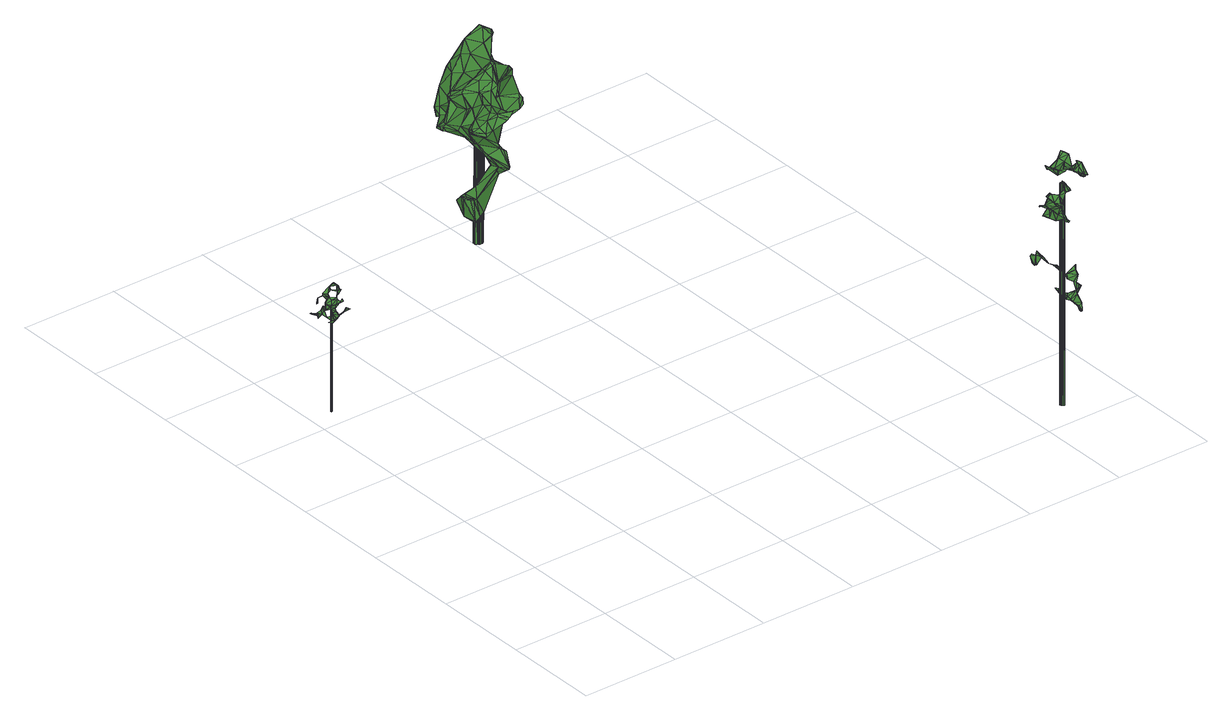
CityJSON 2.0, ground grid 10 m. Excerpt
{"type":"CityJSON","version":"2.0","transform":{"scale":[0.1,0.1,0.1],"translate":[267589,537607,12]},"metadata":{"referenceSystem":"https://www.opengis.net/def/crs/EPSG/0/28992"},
"CityObjects":{
"tree1":{"type":"SolitaryVegetationObject","attributes":{"gtid":322,"crown_width_m":2.34,"crown_median_z":23.98,"crown_r50_m":0.179,"crown_porosity":0.951,"trunk_H_m":11.02,"trunk_DBH_m":0.137,"trunk_radius_m":0.0683,"trunk_base_height_m":12.96,"original_gtid":"361"},"geometry":[{"type":"MultiSurface","lod":"3","boundaries":[[[0,1,2]],[[3,1,0]],[[4,5,6]],[[7,1,3]],[[8,9,10]],[[11,12,13]],[[14,15,16]],[[17,15,18]],[[19,20,21]],[[22,23,24]],[[25,26,3]],[[13,12,27]],[[28,29,30]],[[31,32,33]],[[34,33,32]],[[35,36,37]],[[38,39,26]],[[40,24,23]],[[5,4,35]],[[12,38,41]],[[37,36,14]],[[35,37,5]],[[42,43,3]],[[18,14,17]],[[34,33,17]],[[21,44,19]],[[44,21,20]],[[44,20,45]],[[46,47,30]],[[44,48,49]],[[42,50,43]],[[8,51,9]],[[9,51,10]],[[52,53,54]],[[28,46,29]],[[46,30,29]],[[22,40,23]],[[28,55,29]],[[56,57,58]],[[59,31,60]],[[61,62,63]],[[39,64,25]],[[12,65,13]],[[66,67,68]],[[69,54,52]],[[27,11,13]],[[18,37,14]],[[20,47,44]],[[26,7,3]],[[31,41,60]],[[39,60,41]],[[31,67,41]],[[47,46,19]],[[47,19,44]],[[17,70,15]],[[71,68,72]],[[73,50,43]],[[72,59,60]],[[46,28,47]],[[17,14,16]],[[6,35,37]],[[61,74,73]],[[10,51,8]],[[33,17,16]],[[57,56,75]],[[57,75,76]],[[72,67,77]],[[61,73,62]],[[9,32,78]],[[31,78,32]],[[38,79,71]],[[11,79,12]],[[58,48,80]],[[58,80,64]],[[25,64,7]],[[81,82,2]],[[6,37,52]],[[49,24,40]],[[0,76,3]],[[42,3,76]],[[40,45,49]],[[31,33,83]],[[36,6,52]],[[27,12,41]],[[19,47,20]],[[75,64,39]],[[39,41,38]],[[38,12,79]],[[24,49,45]],[[1,81,2]],[[57,80,58]],[[24,45,22]],[[45,49,44]],[[4,6,35]],[[36,35,6]],[[2,81,0]],[[25,26,39]],[[70,52,6]],[[64,80,81]],[[66,68,79]],[[66,79,11]],[[25,7,26]],[[53,84,52]],[[64,75,58]],[[56,58,75]],[[60,85,86]],[[71,79,68]],[[62,74,63]],[[77,59,72]],[[81,7,64]],[[81,1,7]],[[81,80,2]],[[71,85,39]],[[62,73,74]],[[31,83,67]],[[34,32,87]],[[87,32,78]],[[70,17,33]],[[25,75,39]],[[77,87,78]],[[69,67,66]],[[87,77,33]],[[87,33,34]],[[38,71,39]],[[14,37,15]],[[18,15,37]],[[25,3,76]],[[52,37,36]],[[22,45,40]],[[27,41,67]],[[20,47,30]],[[28,30,47]],[[5,35,6]],[[76,0,57]],[[81,80,57]],[[74,50,63]],[[74,73,50]],[[27,67,69]],[[25,76,75]],[[27,66,11]],[[69,66,27]],[[72,60,71]],[[77,78,31]],[[3,43,76]],[[42,76,43]],[[77,67,69]],[[72,68,67]],[[77,83,33]],[[77,31,59]],[[71,60,86]],[[74,61,63]],[[0,81,57]],[[83,77,67]],[[39,85,60]],[[71,86,85]],[[16,15,70]],[[16,70,33]],[[88,89,90]],[[90,89,91]],[[89,92,91]],[[91,92,93]],[[92,89,94]],[[92,94,93]],[[93,94,95]],[[93,95,91]],[[94,89,88]],[[94,88,95]],[[95,88,90]],[[95,90,91]]]}]},
"tree2":{"type":"SolitaryVegetationObject","attributes":{"gtid":88,"crown_width_m":10.54,"crown_median_z":26.95,"crown_r50_m":0.425,"crown_porosity":0.907,"trunk_H_m":13.86,"trunk_DBH_m":0.84,"trunk_radius_m":0.42,"trunk_base_height_m":13.09,"original_gtid":"93"},"geometry":[{"type":"Solid","lod":"3","boundaries":[[[[96,97,98]],[[99,100,101]],[[102,103,104]],[[105,106,107]],[[108,99,101]],[[109,108,101]],[[110,111,112]],[[113,98,114]],[[96,98,113]],[[115,116,117]],[[114,98,118]],[[119,120,121]],[[122,123,124]],[[125,126,127]],[[128,127,126]],[[129,130,131]],[[132,133,134]],[[135,136,137]],[[138,108,109]],[[139,140,141]],[[142,99,143]],[[144,136,135]],[[145,146,147]],[[144,135,148]],[[148,137,149]],[[148,135,137]],[[150,151,152]],[[153,154,155]],[[156,157,110]],[[118,98,97]],[[109,158,159]],[[148,149,160]],[[156,161,147]],[[121,128,162]],[[163,128,121]],[[129,131,139]],[[164,165,166]],[[167,168,169]],[[170,171,155]],[[172,173,150]],[[174,175,176]],[[111,176,175]],[[177,178,179]],[[149,103,180]],[[141,181,182]],[[103,149,104]],[[138,143,108]],[[142,183,184]],[[161,185,112]],[[109,101,186]],[[186,101,187]],[[100,187,101]],[[166,188,189]],[[165,188,166]],[[190,152,151]],[[138,109,191]],[[156,185,161]],[[146,145,192]],[[193,194,189]],[[195,196,116]],[[197,198,199]],[[142,198,197]],[[200,201,202]],[[203,202,201]],[[136,204,205]],[[137,136,205]],[[160,206,148]],[[112,185,110]],[[110,185,156]],[[207,111,208]],[[209,210,211]],[[150,212,151]],[[112,213,161]],[[111,213,112]],[[170,155,154]],[[214,215,216]],[[187,100,184]],[[122,217,199]],[[127,199,217]],[[218,154,219]],[[218,219,203]],[[116,115,195]],[[220,153,171]],[[117,221,115]],[[102,222,211]],[[190,223,130]],[[224,139,131]],[[212,225,226]],[[170,154,218]],[[226,220,223]],[[169,227,228]],[[197,229,142]],[[186,230,109]],[[99,108,143]],[[142,231,183]],[[232,233,234]],[[159,191,109]],[[159,158,191]],[[235,183,230]],[[114,236,182]],[[237,236,114]],[[238,239,240]],[[109,230,158]],[[184,183,235]],[[137,104,149]],[[241,133,132]],[[241,132,238]],[[242,168,179]],[[243,244,245]],[[242,120,246]],[[187,235,186]],[[247,248,249]],[[250,216,251]],[[214,154,153]],[[252,241,240]],[[253,246,254]],[[153,155,171]],[[255,256,257]],[[258,194,259]],[[189,258,259]],[[260,261,132]],[[242,179,262]],[[223,190,226]],[[263,202,264]],[[264,265,263]],[[200,202,263]],[[226,266,220]],[[253,254,193]],[[220,266,153]],[[267,268,269]],[[270,222,271]],[[270,271,272]],[[238,240,241]],[[190,151,226]],[[226,151,212]],[[133,234,221]],[[232,234,273]],[[133,273,234]],[[161,274,147]],[[230,186,235]],[[265,211,275]],[[276,150,277]],[[183,231,230]],[[128,278,162]],[[182,236,279]],[[280,281,269]],[[142,184,100]],[[224,140,139]],[[227,282,228]],[[205,104,137]],[[165,227,283]],[[261,249,215]],[[261,215,238]],[[282,265,275]],[[271,222,102]],[[229,123,122]],[[169,168,242]],[[147,146,156]],[[140,107,141]],[[202,203,209]],[[213,274,161]],[[144,284,117]],[[134,117,284]],[[243,285,286]],[[287,288,213]],[[287,213,207]],[[211,160,289]],[[207,213,111]],[[290,213,288]],[[291,167,292]],[[293,234,233]],[[294,224,295]],[[294,295,296]],[[167,169,292]],[[281,267,269]],[[297,298,296]],[[190,299,152]],[[300,269,268]],[[105,107,301]],[[192,156,146]],[[197,121,120]],[[214,239,215]],[[140,294,301]],[[224,294,140]],[[300,268,164]],[[274,302,147]],[[229,138,191]],[[143,138,229]],[[182,139,141]],[[182,129,139]],[[156,192,157]],[[195,234,293]],[[182,279,129]],[[197,163,121]],[[158,230,231]],[[158,231,229]],[[257,267,281]],[[257,281,255]],[[158,229,191]],[[292,228,282]],[[303,168,167]],[[303,167,291]],[[275,222,304]],[[100,99,142]],[[193,305,290]],[[169,242,253]],[[169,253,283]],[[246,253,242]],[[227,306,282]],[[281,259,255]],[[211,222,275]],[[124,125,217]],[[124,217,122]],[[142,229,231]],[[259,280,189]],[[281,280,259]],[[189,194,258]],[[239,277,240]],[[222,270,303]],[[307,308,273]],[[103,211,289]],[[102,211,103]],[[147,302,145]],[[141,309,181]],[[195,293,196]],[[163,199,127]],[[197,199,163]],[[189,188,253]],[[189,253,193]],[[310,311,124]],[[242,311,310]],[[282,304,292]],[[312,313,240]],[[187,184,235]],[[104,314,102]],[[196,314,104]],[[127,128,163]],[[133,221,134]],[[275,304,282]],[[309,285,177]],[[314,233,315]],[[314,315,102]],[[103,289,180]],[[211,265,264]],[[262,179,316]],[[142,143,122]],[[143,229,122]],[[309,286,285]],[[236,317,279]],[[169,283,227]],[[204,136,144]],[[318,120,310]],[[237,232,317]],[[237,317,236]],[[177,285,178]],[[178,285,319]],[[320,251,248]],[[259,321,255]],[[202,209,264]],[[223,220,322]],[[264,209,211]],[[268,263,306]],[[268,306,164]],[[312,150,173]],[[273,133,241]],[[251,216,323]],[[324,130,325]],[[324,190,130]],[[153,239,214]],[[266,239,153]],[[324,326,307]],[[220,171,322]],[[172,313,312]],[[127,217,125]],[[245,319,243]],[[245,174,319]],[[312,173,172]],[[303,96,168]],[[141,107,309]],[[286,309,107]],[[110,176,111]],[[117,134,221]],[[319,285,243]],[[212,276,225]],[[226,225,266]],[[118,327,237]],[[280,269,300]],[[283,188,165]],[[304,222,328]],[[292,328,291]],[[304,328,292]],[[113,114,181]],[[150,276,212]],[[169,228,292]],[[120,119,246]],[[213,302,274]],[[119,254,246]],[[291,222,303]],[[115,221,234]],[[149,180,289]],[[149,289,160]],[[106,287,207]],[[203,219,251]],[[250,251,219]],[[240,313,252]],[[252,313,329]],[[203,251,209]],[[251,330,209]],[[251,320,330]],[[150,312,277]],[[162,178,331]],[[332,178,319]],[[332,331,178]],[[119,145,254]],[[164,227,165]],[[322,171,298]],[[297,322,298]],[[301,290,288]],[[288,105,301]],[[257,170,267]],[[150,152,333]],[[150,333,172]],[[302,193,254]],[[302,254,145]],[[324,172,333]],[[293,314,196]],[[115,234,195]],[[259,334,321]],[[334,296,321]],[[211,210,160]],[[182,181,114]],[[168,177,179]],[[271,233,272]],[[166,280,300]],[[118,237,114]],[[233,314,293]],[[96,303,97]],[[257,171,170]],[[97,303,270]],[[162,331,119]],[[121,162,119]],[[170,200,267]],[[224,131,335]],[[223,335,130]],[[131,130,335]],[[286,107,106]],[[122,199,198]],[[122,198,142]],[[262,316,126]],[[318,197,120]],[[318,229,197]],[[192,331,157]],[[229,318,310]],[[242,310,120]],[[310,124,123]],[[310,123,229]],[[171,256,298]],[[255,298,256]],[[253,188,283]],[[105,288,106]],[[301,296,334]],[[301,334,290]],[[334,336,290]],[[333,299,324]],[[333,152,299]],[[324,299,190]],[[210,206,160]],[[301,107,140]],[[216,154,214]],[[250,219,216]],[[216,219,154]],[[132,261,238]],[[240,277,312]],[[232,327,233]],[[164,166,300]],[[237,327,232]],[[252,329,307]],[[252,307,273]],[[252,273,241]],[[328,222,291]],[[313,324,329]],[[172,324,313]],[[329,324,307]],[[337,296,295]],[[325,326,324]],[[118,272,327]],[[338,247,260]],[[307,326,317]],[[208,111,175]],[[204,339,205]],[[209,330,210]],[[245,175,174]],[[245,208,175]],[[276,277,239]],[[134,260,132]],[[338,260,134]],[[298,255,321]],[[298,321,296]],[[148,206,320]],[[332,176,157]],[[301,294,296]],[[326,279,317]],[[96,177,168]],[[309,177,96]],[[325,129,279]],[[325,130,129]],[[325,279,326]],[[125,124,311]],[[125,311,262]],[[262,311,242]],[[117,339,204]],[[204,144,117]],[[262,126,125]],[[243,208,244]],[[286,208,243]],[[106,208,286]],[[106,207,208]],[[245,244,208]],[[196,104,339]],[[249,323,216]],[[157,176,110]],[[248,323,249]],[[251,323,248]],[[148,320,284]],[[148,284,144]],[[338,134,320]],[[320,248,338]],[[247,338,248]],[[320,134,284]],[[330,320,210]],[[179,178,316]],[[166,189,280]],[[218,203,201]],[[302,213,305]],[[302,305,193]],[[336,194,193]],[[334,259,194]],[[334,194,336]],[[290,336,193]],[[200,268,267]],[[126,316,278]],[[126,278,128]],[[263,268,200]],[[287,106,288]],[[297,296,337]],[[297,337,322]],[[257,256,171]],[[145,331,192]],[[145,119,331]],[[216,215,249]],[[162,278,178]],[[316,178,278]],[[157,331,332]],[[290,305,213]],[[113,309,96]],[[113,181,309]],[[276,239,225]],[[266,225,239]],[[265,306,263]],[[164,306,227]],[[265,282,306]],[[218,201,170]],[[200,170,201]],[[118,340,272]],[[97,340,118]],[[270,340,97]],[[272,340,270]],[[337,335,322]],[[223,322,335]],[[232,273,308]],[[307,317,308]],[[232,308,317]],[[224,335,295]],[[295,335,337]],[[332,319,174]],[[327,272,341]],[[327,341,233]],[[233,341,272]],[[260,247,261]],[[249,261,247]],[[271,102,315]],[[233,271,315]],[[320,206,210]],[[205,339,104]],[[332,174,176]],[[238,215,239]],[[196,339,116]],[[116,339,117]],[[342,343,344]],[[342,344,345]],[[345,344,346]],[[345,346,347]],[[344,343,348]],[[344,348,346]],[[346,348,349]],[[346,349,347]],[[348,343,350]],[[348,350,349]],[[349,350,351]],[[349,351,347]],[[350,343,352]],[[350,352,351]],[[351,352,353]],[[351,353,347]],[[352,343,354]],[[352,354,353]],[[353,354,355]],[[353,355,347]],[[354,343,356]],[[354,356,355]],[[355,356,357]],[[355,357,347]],[[356,343,358]],[[356,358,357]],[[357,358,359]],[[357,359,347]],[[358,343,360]],[[358,360,359]],[[359,360,361]],[[359,361,347]],[[361,360,362]],[[361,362,347]],[[360,343,363]],[[360,363,362]],[[362,363,364]],[[362,364,347]],[[363,343,365]],[[363,365,364]],[[364,365,366]],[[364,366,347]],[[365,343,367]],[[365,367,366]],[[366,367,368]],[[366,368,347]],[[367,343,369]],[[367,369,368]],[[368,369,370]],[[368,370,347]],[[369,343,371]],[[369,371,370]],[[370,371,372]],[[370,372,347]],[[371,343,373]],[[371,373,372]],[[372,373,374]],[[372,374,347]],[[373,343,375]],[[373,375,374]],[[374,375,376]],[[374,376,347]],[[375,343,377]],[[375,377,376]],[[376,377,378]],[[376,378,347]],[[377,343,379]],[[377,379,378]],[[378,379,380]],[[378,380,347]],[[379,343,381]],[[379,381,380]],[[380,381,382]],[[380,382,347]],[[381,343,383]],[[381,383,382]],[[382,383,384]],[[382,384,347]],[[384,383,385]],[[384,385,347]],[[383,343,386]],[[383,386,385]],[[385,386,387]],[[385,387,347]],[[386,343,388]],[[386,388,387]],[[387,388,389]],[[387,389,347]],[[388,343,342]],[[388,342,389]],[[389,342,345]],[[389,345,347]]]]}]},
"tree3":{"type":"SolitaryVegetationObject","attributes":{"gtid":23,"crown_width_m":3.98,"crown_median_z":35.76,"crown_r50_m":0.24,"crown_porosity":0.971,"trunk_H_m":22.87,"trunk_DBH_m":0.409,"trunk_radius_m":0.205,"trunk_base_height_m":12.89,"original_gtid":"25"},"geometry":[{"type":"MultiSurface","lod":"3","boundaries":[[[390,391,392]],[[393,394,395]],[[396,397,398]],[[399,400,401]],[[402,403,404]],[[405,406,407]],[[408,409,410]],[[391,411,392]],[[412,413,397]],[[414,415,410]],[[416,417,418]],[[419,420,421]],[[422,423,411]],[[424,425,426]],[[427,428,429]],[[404,403,430]],[[431,407,401]],[[432,410,433]],[[434,435,429]],[[436,437,434]],[[438,439,416]],[[440,441,442]],[[440,442,390]],[[443,394,413]],[[443,413,412]],[[444,445,446]],[[447,448,422]],[[449,445,444]],[[432,439,450]],[[397,451,398]],[[426,418,452]],[[453,445,449]],[[440,453,449]],[[454,414,455]],[[412,397,396]],[[393,456,457]],[[458,391,459]],[[391,442,459]],[[460,461,462]],[[434,463,435]],[[441,447,458]],[[424,464,465]],[[466,467,468]],[[469,470,416]],[[438,416,470]],[[438,470,471]],[[469,471,470]],[[426,472,408]],[[453,440,390]],[[390,392,473]],[[440,447,441]],[[449,447,440]],[[474,475,400]],[[442,441,459]],[[459,441,458]],[[476,406,477]],[[399,476,478]],[[442,391,390]],[[410,479,455]],[[416,480,469]],[[418,480,416]],[[481,392,411]],[[401,400,475]],[[447,422,391]],[[402,404,467]],[[482,483,484]],[[408,485,486]],[[408,484,485]],[[401,406,399]],[[447,391,458]],[[405,477,406]],[[403,477,405]],[[404,430,467]],[[450,415,454]],[[407,487,405]],[[474,431,475]],[[394,456,395]],[[438,482,488]],[[485,488,482]],[[485,482,438]],[[401,475,431]],[[489,443,413]],[[397,413,443]],[[481,423,452]],[[411,423,481]],[[398,490,396]],[[395,456,393]],[[484,488,491]],[[492,444,446]],[[433,444,492]],[[478,493,494]],[[411,391,422]],[[495,482,484]],[[494,468,496]],[[494,496,399]],[[425,497,486]],[[425,486,485]],[[432,498,439]],[[417,439,498]],[[465,425,424]],[[465,497,425]],[[435,451,489]],[[444,492,449]],[[451,463,490]],[[436,499,500]],[[399,478,494]],[[468,405,487]],[[467,405,468]],[[467,430,405]],[[405,430,403]],[[473,392,481]],[[450,454,479]],[[419,421,501]],[[501,460,462]],[[406,401,407]],[[427,502,457]],[[480,418,426]],[[435,463,451]],[[432,433,503]],[[451,490,398]],[[424,504,464]],[[400,407,474]],[[427,429,435]],[[489,427,435]],[[467,466,402]],[[501,462,464]],[[464,504,501]],[[399,406,476]],[[449,492,447]],[[393,457,394]],[[415,414,454]],[[493,478,476]],[[505,500,428]],[[437,493,506]],[[424,426,486]],[[408,486,426]],[[436,500,466]],[[407,474,487]],[[407,431,474]],[[466,468,494]],[[452,472,426]],[[465,461,497]],[[423,422,448]],[[423,448,452]],[[460,497,461]],[[438,507,439]],[[450,439,507]],[[403,402,493]],[[450,410,432]],[[396,490,394]],[[456,394,490]],[[416,439,417]],[[444,508,492]],[[400,399,407]],[[408,450,484]],[[410,450,408]],[[457,413,394]],[[452,439,472]],[[508,439,452]],[[415,450,410]],[[509,402,466]],[[509,493,402]],[[509,510,493]],[[462,461,465]],[[453,446,445]],[[438,425,485]],[[504,424,497]],[[462,465,464]],[[497,424,486]],[[414,410,433]],[[504,497,419]],[[491,485,484]],[[433,492,503]],[[390,492,453]],[[480,425,471]],[[471,425,438]],[[460,420,497]],[[473,492,390]],[[503,492,473]],[[492,446,453]],[[509,511,510]],[[509,456,511]],[[511,512,510]],[[493,436,494]],[[493,437,436]],[[463,434,506]],[[450,479,410]],[[419,501,504]],[[434,429,436]],[[501,421,460]],[[484,483,488]],[[438,488,483]],[[495,438,483]],[[494,436,466]],[[507,438,495]],[[507,495,450]],[[506,510,512]],[[451,443,489]],[[397,443,451]],[[509,500,505]],[[490,512,511]],[[456,490,511]],[[466,500,509]],[[499,428,500]],[[409,508,433]],[[409,433,410]],[[421,420,460]],[[444,433,508]],[[448,492,508]],[[448,508,452]],[[428,499,429]],[[436,429,499]],[[509,428,456]],[[505,428,509]],[[457,428,427]],[[456,428,457]],[[512,511,506]],[[437,506,434]],[[447,492,448]],[[497,420,419]],[[489,502,427]],[[418,417,452]],[[495,484,450]],[[413,502,489]],[[506,511,463]],[[496,407,399]],[[496,468,407]],[[487,407,468]],[[493,510,506]],[[481,452,473]],[[493,476,477]],[[394,443,396]],[[412,396,443]],[[454,455,479]],[[409,439,508]],[[409,408,439]],[[408,472,439]],[[498,473,452]],[[498,452,417]],[[493,477,403]],[[490,463,511]],[[495,483,482]],[[457,502,413]],[[410,455,414]],[[480,426,425]],[[480,471,469]],[[503,473,498]],[[503,498,432]],[[485,491,488]],[[513,514,515]],[[513,515,516]],[[516,515,517]],[[516,517,518]],[[515,514,519]],[[515,519,517]],[[517,519,520]],[[517,520,518]],[[520,519,521]],[[520,521,518]],[[519,514,522]],[[519,522,521]],[[522,514,523]],[[522,523,521]],[[521,523,524]],[[521,524,518]],[[523,514,525]],[[523,525,524]],[[525,514,526]],[[525,526,524]],[[524,526,527]],[[524,527,518]],[[527,526,528]],[[527,528,518]],[[526,514,529]],[[526,529,528]],[[528,529,530]],[[528,530,518]],[[529,514,531]],[[529,531,530]],[[530,531,532]],[[530,532,518]],[[531,514,533]],[[531,533,532]],[[533,514,534]],[[533,534,532]],[[532,534,535]],[[532,535,518]],[[534,514,536]],[[534,536,535]],[[535,536,537]],[[535,537,518]],[[536,514,538]],[[536,538,537]],[[538,514,539]],[[538,539,537]],[[537,539,540]],[[537,540,518]],[[539,514,541]],[[539,541,540]],[[540,541,542]],[[540,542,518]],[[542,541,543]],[[542,543,518]],[[541,514,544]],[[541,544,543]],[[543,544,516]],[[543,516,518]],[[544,514,513]],[[544,513,516]]]}]},
"tree4":{"type":"SolitaryVegetationObject","attributes":{"gtid":275,"crown_width_m":2.81,"crown_median_z":24.75,"crown_r50_m":0.208,"crown_porosity":0.866,"trunk_H_m":11.9,"trunk_DBH_m":0.177,"trunk_radius_m":0.0883,"trunk_base_height_m":12.85,"original_gtid":"308"},"geometry":[{"type":"MultiSurface","lod":"3","boundaries":[[[545,546,547]],[[548,549,550]],[[551,552,553]],[[554,555,556]],[[554,556,557]],[[558,559,560]],[[561,562,563]],[[564,565,566]],[[567,568,569]],[[551,570,552]],[[571,570,551]],[[569,564,567]],[[568,555,572]],[[573,574,575]],[[576,577,578]],[[549,579,550]],[[580,579,549]],[[563,546,545]],[[561,581,562]],[[582,583,584]],[[585,586,587]],[[588,576,558]],[[559,585,587]],[[581,589,590]],[[569,568,572]],[[553,591,551]],[[592,550,593]],[[592,593,594]],[[555,554,572]],[[595,596,574]],[[575,595,574]],[[597,586,558]],[[585,559,558]],[[557,588,558]],[[557,558,560]],[[578,598,597]],[[569,565,564]],[[567,566,568]],[[577,576,599]],[[577,599,600]],[[598,557,597]],[[560,597,557]],[[596,552,595]],[[567,564,566]],[[565,601,566]],[[566,601,568]],[[573,574,602]],[[552,570,553]],[[590,570,562]],[[553,570,590]],[[603,572,604]],[[572,605,604]],[[562,581,563]],[[605,579,580]],[[548,582,606]],[[559,587,560]],[[584,583,548]],[[582,584,606]],[[586,585,558]],[[593,579,549]],[[604,580,603]],[[580,604,605]],[[595,574,602]],[[548,592,582]],[[550,592,548]],[[556,600,607]],[[607,599,576]],[[589,562,571]],[[590,562,581]],[[546,561,545]],[[554,557,598]],[[596,595,575]],[[555,600,556]],[[568,600,555]],[[572,600,569]],[[571,562,570]],[[584,548,606]],[[607,600,599]],[[582,592,583]],[[588,556,607]],[[597,558,576]],[[571,590,589]],[[591,589,590]],[[591,590,571]],[[575,574,596]],[[554,605,572]],[[546,563,581]],[[546,581,589]],[[608,589,591]],[[576,578,597]],[[549,592,593]],[[548,592,549]],[[550,579,593]],[[586,560,587]],[[578,605,609]],[[562,589,581]],[[605,603,580]],[[602,594,573]],[[546,581,561]],[[601,610,568]],[[600,568,610]],[[571,551,591]],[[600,572,577]],[[572,605,577]],[[605,578,577]],[[583,592,548]],[[561,563,545]],[[600,610,611]],[[565,611,610]],[[601,565,610]],[[572,612,605]],[[603,612,572]],[[576,588,607]],[[586,597,560]],[[554,609,605]],[[598,609,554]],[[578,609,598]],[[569,611,565]],[[600,611,569]],[[605,612,603]],[[590,591,553]],[[556,578,557]],[[588,557,578]],[[588,578,556]],[[613,614,615]],[[613,615,616]],[[616,615,617]],[[616,617,618]],[[615,614,619]],[[615,619,617]],[[619,614,617]],[[617,614,620]],[[617,620,618]],[[614,621,620]],[[620,621,622]],[[620,622,618]],[[622,621,623]],[[622,623,618]],[[621,614,624]],[[621,624,623]],[[623,624,625]],[[623,625,618]],[[625,624,616]],[[625,616,618]],[[624,614,613]],[[624,613,616]]]}]}
},
"vertices":[
[24,411,108],[23,411,109],[20,412,105],[25,409,112],[25,408,139],[24,412,141],[24,412,138],[20,412,114],[10,423,123],[12,424,128],[11,424,123],[25,407,127],[25,410,124],[28,408,126],[27,420,140],[22,420,138],[23,421,136],[23,422,136],[26,420,140],[15,426,107],[16,430,108],[15,427,104],[24,431,112],[24,430,112],[26,428,110],[21,413,114],[22,411,117],[24,411,125],[9,428,110],[7,427,113],[11,427,111],[20,421,125],[16,422,130],[20,420,131],[16,422,132],[26,412,140],[28,414,138],[27,414,140],[22,412,119],[21,417,116],[21,427,112],[21,414,122],[28,411,111],[29,409,114],[18,425,108],[20,430,109],[11,425,110],[13,426,110],[20,421,106],[21,426,110],[31,410,113],[11,423,123],[26,414,134],[28,415,130],[27,415,130],[6,427,113],[26,420,111],[23,417,108],[23,417,109],[14,416,126],[16,418,123],[33,410,117],[33,409,117],[35,407,116],[21,415,111],[31,413,125],[23,410,129],[20,414,127],[17,410,125],[25,413,129],[21,417,136],[18,414,121],[14,416,125],[30,409,115],[32,409,115],[22,415,111],[25,411,111],[19,417,129],[16,421,130],[22,410,124],[21,417,105],[21,412,107],[15,412,107],[23,420,125],[32,416,133],[16,417,117],[15,417,117],[16,421,132],[23,418,10],[22,418,10],[22,417,120],[21,417,120],[22,417,10],[21,416,120],[23,417,10],[22,416,120],
[296,549,154],[303,561,165],[306,556,168],[255,500,85],[250,502,102],[250,500,81],[322,573,119],[321,576,114],[342,573,118],[293,546,175],[288,526,175],[301,542,178],[250,500,80],[248,514,81],[263,502,166],[268,506,176],[260,507,171],[305,553,169],[316,554,174],[359,574,135],[356,566,131],[358,575,131],[323,567,170],[270,522,143],[277,519,129],[277,516,132],[287,514,110],[287,514,111],[294,515,114],[300,516,115],[291,508,135],[288,500,121],[287,498,125],[315,555,194],[314,559,196],[312,557,195],[347,595,159],[358,585,149],[357,588,146],[348,589,113],[351,586,111],[342,581,109],[268,514,76],[312,554,193],[307,547,184],[309,543,180],[256,506,99],[268,511,79],[351,589,118],[257,518,161],[255,512,164],[256,517,164],[338,594,118],[331,583,110],[342,594,201],[332,594,207],[332,581,205],[307,608,175],[306,613,167],[305,610,169],[254,509,166],[263,501,163],[251,528,90],[253,530,87],[329,592,115],[255,512,169],[285,510,139],[286,500,123],[266,576,136],[265,566,138],[264,570,141],[295,555,126],[288,542,142],[285,548,130],[295,609,153],[299,596,171],[336,586,199],[342,591,199],[284,498,174],[278,504,177],[271,502,166],[284,527,162],[285,512,143],[283,530,141],[323,582,111],[308,547,175],[315,550,177],[248,510,103],[251,504,102],[255,509,168],[243,508,103],[247,503,103],[265,566,142],[269,566,143],[323,581,200],[256,529,88],[258,507,163],[268,544,152],[281,552,161],[356,567,138],[351,565,129],[283,509,121],[285,514,114],[286,503,119],[285,603,138],[296,610,145],[297,602,138],[306,614,146],[350,583,112],[344,580,110],[335,594,119],[276,512,178],[279,506,179],[313,603,143],[326,590,132],[318,587,132],[332,599,207],[266,521,171],[327,613,177],[334,611,172],[330,614,169],[294,514,115],[299,613,149],[311,612,155],[309,596,187],[359,584,146],[306,568,131],[311,585,192],[306,557,189],[329,601,201],[317,600,198],[281,565,133],[289,562,128],[266,520,102],[244,513,104],[252,518,101],[344,567,166],[337,577,142],[353,568,143],[245,507,104],[333,559,178],[333,562,171],[345,605,174],[328,610,179],[344,601,176],[346,592,161],[281,536,129],[299,513,169],[291,498,181],[286,497,177],[271,532,139],[347,614,148],[337,620,145],[340,618,149],[325,609,153],[331,617,147],[338,581,169],[267,546,147],[269,526,143],[281,580,162],[285,581,162],[289,585,151],[283,568,155],[280,574,161],[347,611,148],[341,607,170],[289,520,130],[283,598,131],[301,598,137],[292,588,131],[316,601,196],[286,597,141],[284,594,134],[288,588,136],[300,577,151],[316,584,140],[315,585,152],[350,582,158],[257,518,165],[296,573,129],[334,599,201],[339,597,196],[288,509,137],[333,558,184],[271,572,142],[281,577,153],[293,572,128],[266,562,139],[345,581,135],[291,513,161],[296,522,170],[281,526,177],[281,529,177],[324,585,114],[278,540,169],[299,559,130],[295,555,125],[351,566,140],[300,558,181],[298,564,180],[286,564,174],[286,579,165],[285,580,165],[332,581,204],[266,576,137],[292,548,176],[259,521,163],[295,556,141],[297,569,130],[276,529,160],[285,590,133],[343,572,172],[345,570,170],[297,533,167],[283,519,120],[287,522,126],[342,592,198],[336,594,189],[340,573,125],[332,580,135],[289,516,136],[344,567,172],[282,518,119],[288,510,162],[339,605,137],[281,576,163],[304,585,175],[334,619,147],[326,575,186],[330,562,184],[333,564,180],[332,568,163],[301,564,130],[328,585,175],[329,604,142],[269,512,155],[274,505,165],[335,585,200],[283,561,172],[312,569,183],[281,547,165],[298,565,180],[342,607,144],[348,575,121],[312,584,168],[338,585,156],[307,562,11],[302,562,11],[307,564,11],[307,561,149],[307,562,149],[303,561,149],[306,565,11],[307,563,149],[305,565,11],[306,564,149],[305,566,11],[305,565,150],[304,567,11],[304,565,150],[303,567,11],[303,565,150],[301,567,11],[302,565,150],[300,566,11],[301,565,150],[300,564,150],[299,565,11],[299,563,150],[298,564,11],[299,562,149],[298,563,11],[299,561,149],[298,561,11],[299,560,149],[299,560,11],[299,559,149],[300,560,11],[300,558,149],[300,559,11],[301,558,149],[301,558,11],[302,557,149],[302,558,11],[303,557,149],[304,558,11],[304,557,149],[305,559,11],[305,557,149],[306,558,149],[306,560,11],[307,559,149],[307,561,11],[307,560,149],
[531,28,201],[538,22,203],[535,21,205],[545,17,263],[549,15,261],[546,17,263],[553,13,251],[550,10,249],[551,12,247],[543,41,237],[540,50,240],[541,50,240],[552,37,258],[549,42,253],[549,40,260],[543,42,253],[542,43,243],[539,44,244],[528,24,226],[524,27,217],[522,30,218],[536,21,207],[548,5,253],[546,7,253],[517,33,219],[517,34,219],[525,15,225],[529,19,219],[530,19,219],[533,21,244],[532,20,244],[530,18,247],[534,24,208],[534,22,211],[538,22,234],[529,21,231],[533,21,224],[542,17,253],[542,18,254],[542,18,253],[547,42,261],[539,54,243],[523,27,217],[523,30,215],[547,20,251],[546,16,250],[544,27,251],[546,26,250],[521,18,228],[527,22,220],[533,31,200],[542,24,197],[539,23,201],[548,12,251],[529,36,213],[527,42,201],[530,37,204],[536,30,203],[531,27,211],[532,38,204],[519,29,221],[550,13,246],[532,21,216],[529,35,201],[515,32,220],[516,32,220],[550,22,257],[546,15,258],[542,24,199],[542,23,199],[531,15,238],[531,15,237],[534,14,237],[549,16,246],[537,17,238],[537,15,236],[547,37,252],[543,40,255],[537,38,248],[527,11,227],[524,13,226],[524,13,228],[530,22,224],[530,24,209],[538,50,241],[539,54,242],[548,38,241],[548,40,248],[548,37,241],[515,31,220],[526,14,226],[533,22,211],[519,25,231],[518,25,232],[523,27,233],[523,25,233],[529,22,231],[536,44,247],[518,26,232],[546,14,251],[553,17,250],[522,27,233],[529,31,211],[551,35,247],[543,39,243],[521,24,228],[542,40,243],[533,19,237],[529,20,219],[539,28,252],[540,29,253],[533,20,244],[544,13,254],[526,27,214],[536,19,239],[544,26,251],[550,24,248],[526,23,225],[526,28,214],[547,26,252],[556,30,249],[553,24,249],[554,25,249],[540,28,9],[538,28,9],[539,28,9],[539,27,238],[539,28,238],[537,27,238],[539,29,9],[539,29,238],[538,29,238],[538,29,9],[538,30,9],[537,29,238],[537,29,9],[536,29,9],[536,29,238],[536,28,238],[536,28,9],[535,28,238],[535,28,9],[535,27,238],[536,27,9],[536,26,9],[536,26,238],[537,26,9],[537,25,238],[538,25,9],[538,26,9],[538,25,238],[539,26,9],[538,26,238],[539,26,238],[539,27,9],
[524,56,154],[530,57,152],[526,57,155],[565,43,131],[566,41,126],[559,47,124],[539,56,147],[542,53,141],[538,58,146],[558,45,107],[559,42,104],[557,42,104],[555,48,108],[550,48,110],[550,51,112],[551,52,112],[526,56,146],[529,53,144],[525,51,146],[566,36,94],[562,30,95],[564,34,92],[567,37,92],[564,39,96],[567,37,99],[536,56,148],[537,56,148],[564,40,107],[550,48,136],[548,50,138],[549,50,138],[552,40,106],[557,40,104],[556,43,106],[562,42,120],[564,41,119],[528,55,146],[565,45,134],[565,45,133],[564,43,136],[548,51,114],[551,50,113],[549,51,114],[552,41,106],[531,57,152],[535,57,149],[536,60,151],[557,46,128],[556,44,124],[555,45,128],[546,51,139],[546,52,139],[554,47,109],[557,46,108],[556,39,104],[558,38,102],[562,34,94],[549,47,135],[567,39,115],[568,39,115],[564,41,111],[565,43,136],[556,40,104],[536,62,152],[558,45,108],[562,36,97],[563,36,97],[564,40,111],[553,48,8],[552,48,8],[553,48,9],[553,46,128],[552,47,128],[552,46,128],[552,48,9],[551,46,128],[552,47,8],[551,45,128],[552,45,128],[553,47,8],[553,45,128]
]}
